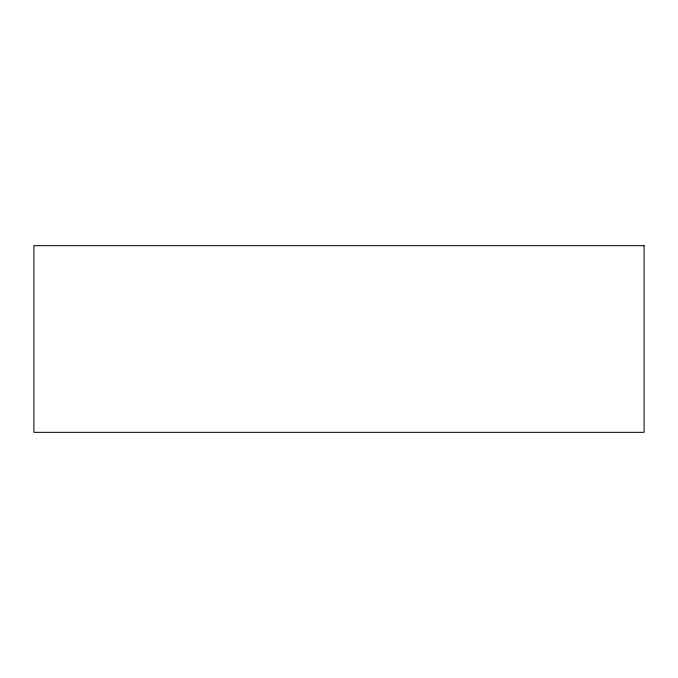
<?xml version="1.0" encoding="UTF-8"?>
<svg xmlns="http://www.w3.org/2000/svg" width="678" height="678" viewBox="0 0 678 678"><rect width="100%" height="100%" fill="white"/><g stroke="black" fill="none" stroke-linecap="round" stroke-linejoin="round"><path stroke-width="1.02" d="M644.092 245.665L33.908 245.665L33.9 432.335L644.092 432.335L644.1 245.665"/></g></svg>
